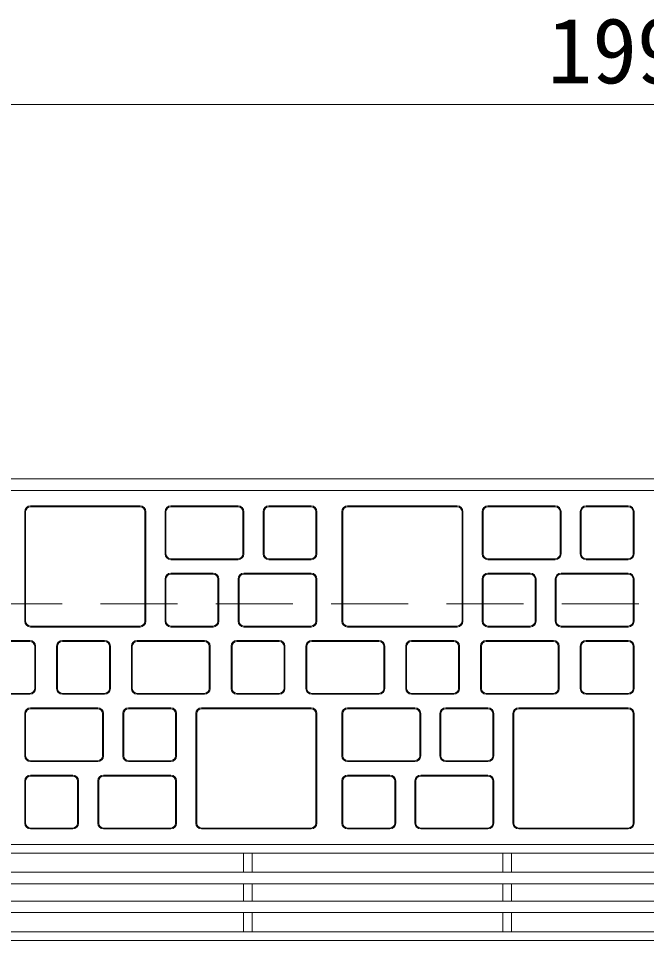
# Model space of a CAD drawing. Units: millimetres at full size, sheet at 1:20; details may follow other scales. Extents: x -285 to 21875, y 5903 to 11843.
# Drawn here: x 6940.3 to 7267.1, y 9955.3 to 10434.6 of the extents above; entities that cross this region are included whole.
import ezdxf
from ezdxf.enums import TextEntityAlignment as Align

# ---------------------------------------------------------------- set-up
doc = ezdxf.new("R2010")
doc.units = ezdxf.units.MM
doc.header["$LTSCALE"] = 20
doc.linetypes.add('USER1', pattern=[3, 2, -1])
for name, color, linetype, lineweight in [('グレーチング', 7, 'Continuous', 13), ('寸法線', 7, 'Continuous', 13), ('本体', 2, 'Continuous', 13), ('模様', 3, 'Continuous', 9)]:
    doc.layers.add(name, color=color, linetype=linetype, lineweight=lineweight)
doc.styles.add('ＭＳ ゴシック', font='')
doc.styles.get('ＭＳ ゴシック').set_extended_font_data('MS Gothic')

msp = doc.modelspace()

# ---------------------------------------------------------------- linework, layer by layer
at = {"layer": 'グレーチング'}
for p, q in [((6269.57, 10005.26), (8254.57, 10005.26)), ((6269.57, 10000.76), (8254.57, 10000.76)), ((7057.32, 10000.76), (7057.32, 9990.76)), ((7061.82, 10000.76), (7061.82, 9990.76)), ((7192.32, 10000.76), (7192.32, 9990.76)), ((7196.82, 10000.76), (7196.82, 9990.76)), ((6269.57, 9990.76), (8254.57, 9990.76)), ((6269.57, 9984.76), (8254.57, 9984.76)), ((7057.32, 9984.76), (7057.32, 9975.76)), ((7061.82, 9984.76), (7061.82, 9975.76)), ((7192.32, 9984.76), (7192.32, 9975.76)), ((7196.82, 9984.76), (7196.82, 9975.76)), ((6269.57, 9975.76), (8254.57, 9975.76)), ((6269.57, 9969.76), (8254.57, 9969.76)), ((7057.32, 9969.76), (7057.32, 9959.76)), ((7061.82, 9969.76), (7061.82, 9959.76)), ((7192.32, 9969.76), (7192.32, 9959.76)), ((7196.82, 9969.76), (7196.82, 9959.76)), ((6269.57, 9959.76), (8254.57, 9959.76)), ((6269.57, 9955.26), (8254.57, 9955.26))]:
    msp.add_line(p, q, dxfattribs=at)
at = {"layer": '寸法線'}
msp.add_line((6263.07, 10389.95), (8261.06, 10389.95), dxfattribs=at)
at = {"layer": '本体'}
msp.add_line((6263.07, 10195.26), (8261.07, 10195.26), dxfattribs=at)
at = {"layer": '本体', "lineweight": 5}
msp.add_line((6269.07, 10189.26), (8255.07, 10189.26), dxfattribs=at)
at = {"layer": '本体', "linetype": 'USER1'}
msp.add_line((6263.07, 10130.26), (8261.07, 10130.26), dxfattribs=at)
at = {"layer": '模様'}
for p, q in [((6943.57, 10178.26), (6943.57, 10121.26)), ((6944.07, 10178.26), (6944.07, 10121.26)), ((7003.57, 10181.26), (6946.57, 10181.26)), ((7003.57, 10180.76), (6946.57, 10180.76)), ((7006.07, 10121.26), (7006.07, 10178.26)), ((7006.57, 10121.26), (7006.57, 10178.26)), ((7016.57, 10178.26), (7016.57, 10156.26)), ((7017.07, 10178.26), (7017.07, 10156.26)), ((7054.57, 10181.26), (7019.57, 10181.26)), ((7054.57, 10180.76), (7019.57, 10180.76)), ((7057.07, 10156.26), (7057.07, 10178.26)), ((7057.57, 10156.26), (7057.57, 10178.26)), ((7067.57, 10178.26), (7067.57, 10156.26)), ((7068.07, 10178.26), (7068.07, 10156.26)), ((7092.57, 10181.26), (7070.57, 10181.26)), ((7092.57, 10180.76), (7070.57, 10180.76)), ((7095.07, 10156.26), (7095.07, 10178.26)), ((7095.57, 10156.26), (7095.57, 10178.26)), ((7108.57, 10178.26), (7108.57, 10121.26)), ((7109.07, 10178.26), (7109.07, 10121.26)), ((7168.57, 10181.26), (7111.57, 10181.26)), ((7168.57, 10180.76), (7111.57, 10180.76)), ((7171.07, 10121.26), (7171.07, 10178.26)), ((7171.57, 10121.26), (7171.57, 10178.26)), ((7181.57, 10178.26), (7181.57, 10156.26)), ((7182.07, 10178.26), (7182.07, 10156.26)), ((7219.57, 10181.26), (7184.57, 10181.26)), ((7219.57, 10180.76), (7184.57, 10180.76)), ((7222.07, 10156.26), (7222.07, 10178.26)), ((7222.57, 10156.26), (7222.57, 10178.26)), ((7232.57, 10178.26), (7232.57, 10156.26)), ((7233.07, 10178.26), (7233.07, 10156.26)), ((7257.57, 10181.26), (7235.57, 10181.26)), ((7257.57, 10180.76), (7235.57, 10180.76)), ((7260.07, 10156.26), (7260.07, 10178.26)), ((7260.57, 10156.26), (7260.57, 10178.26)), ((7019.57, 10153.76), (7054.57, 10153.76)), ((7019.57, 10153.26), (7054.57, 10153.26)), ((7070.57, 10153.76), (7092.57, 10153.76)), ((7070.57, 10153.26), (7092.57, 10153.26)), ((7184.57, 10153.76), (7219.57, 10153.76)), ((7184.57, 10153.26), (7219.57, 10153.26)), ((7235.57, 10153.76), (7257.57, 10153.76)), ((7235.57, 10153.26), (7257.57, 10153.26)), ((7041.57, 10146.26), (7019.57, 10146.26)), ((7041.57, 10145.76), (7019.57, 10145.76)), ((7092.57, 10146.26), (7057.57, 10146.26)), ((7092.57, 10145.76), (7057.57, 10145.76)), ((7206.57, 10146.26), (7184.57, 10146.26)), ((7206.57, 10145.76), (7184.57, 10145.76)), ((7257.57, 10146.26), (7222.57, 10146.26)), ((7257.57, 10145.76), (7222.57, 10145.76)), ((7016.57, 10143.26), (7016.57, 10121.26)), ((7017.07, 10143.26), (7017.07, 10121.26)), ((7044.07, 10121.26), (7044.07, 10143.26)), ((7044.57, 10121.26), (7044.57, 10143.26)), ((7054.57, 10143.26), (7054.57, 10121.26)), ((7055.07, 10143.26), (7055.07, 10121.26)), ((7095.07, 10121.26), (7095.07, 10143.26)), ((7095.57, 10121.26), (7095.57, 10143.26)), ((7181.57, 10143.26), (7181.57, 10121.26)), ((7182.07, 10143.26), (7182.07, 10121.26)), ((7209.07, 10121.26), (7209.07, 10143.26)), ((7209.57, 10121.26), (7209.57, 10143.26)), ((7219.57, 10143.26), (7219.57, 10121.26)), ((7220.07, 10143.26), (7220.07, 10121.26)), ((7260.07, 10121.26), (7260.07, 10143.26)), ((7260.57, 10121.26), (7260.57, 10143.26)), ((6946.57, 10118.76), (7003.57, 10118.76)), ((6946.57, 10118.26), (7003.57, 10118.26)), ((7019.57, 10118.76), (7041.57, 10118.76)), ((7019.57, 10118.26), (7041.57, 10118.26)), ((7057.57, 10118.76), (7092.57, 10118.76)), ((7057.57, 10118.26), (7092.57, 10118.26)), ((7111.57, 10118.76), (7168.57, 10118.76)), ((7111.57, 10118.26), (7168.57, 10118.26)), ((7184.57, 10118.76), (7206.57, 10118.76)), ((7184.57, 10118.26), (7206.57, 10118.26)), ((7222.57, 10118.76), (7257.57, 10118.76)), ((7222.57, 10118.26), (7257.57, 10118.26)), ((6946.27, 10111.26), (6911.27, 10111.26)), ((6946.27, 10110.76), (6911.27, 10110.76)), ((6985.17, 10111.26), (6963.17, 10111.26)), ((6985.17, 10110.76), (6963.17, 10110.76)), ((7037.07, 10111.26), (7002.07, 10111.26)), ((7037.07, 10110.76), (7002.07, 10110.76)), ((7075.97, 10111.26), (7053.97, 10111.26)), ((7075.97, 10110.76), (7053.97, 10110.76)), ((7127.87, 10111.26), (7092.87, 10111.26)), ((7127.87, 10110.76), (7092.87, 10110.76)), ((7166.77, 10111.26), (7144.77, 10111.26)), ((7166.77, 10110.76), (7144.77, 10110.76)), ((7218.67, 10111.26), (7183.67, 10111.26)), ((7218.67, 10110.76), (7183.67, 10110.76)), ((7257.57, 10111.26), (7235.57, 10111.26)), ((7257.57, 10110.76), (7235.57, 10110.76)), ((6948.77, 10086.26), (6948.77, 10108.26)), ((6949.27, 10086.26), (6949.27, 10108.26)), ((6960.17, 10108.26), (6960.17, 10086.26)), ((6960.67, 10108.26), (6960.67, 10086.26)), ((6987.67, 10086.26), (6987.67, 10108.26)), ((6988.17, 10086.26), (6988.17, 10108.26)), ((6999.07, 10108.26), (6999.07, 10086.26)), ((6999.57, 10108.26), (6999.57, 10086.26)), ((7039.57, 10086.26), (7039.57, 10108.26)), ((7040.07, 10086.26), (7040.07, 10108.26)), ((7050.97, 10108.26), (7050.97, 10086.26)), ((7051.47, 10108.26), (7051.47, 10086.26)), ((7078.47, 10086.26), (7078.47, 10108.26)), ((7078.97, 10086.26), (7078.97, 10108.26)), ((7089.87, 10108.26), (7089.87, 10086.26)), ((7090.37, 10108.26), (7090.37, 10086.26)), ((7130.37, 10086.26), (7130.37, 10108.26)), ((7130.87, 10086.26), (7130.87, 10108.26)), ((7141.77, 10108.26), (7141.77, 10086.26)), ((7142.27, 10108.26), (7142.27, 10086.26)), ((7169.27, 10086.26), (7169.27, 10108.26)), ((7169.77, 10086.26), (7169.77, 10108.26)), ((7180.67, 10108.26), (7180.67, 10086.26)), ((7181.17, 10108.26), (7181.17, 10086.26)), ((7221.17, 10086.26), (7221.17, 10108.26)), ((7221.67, 10086.26), (7221.67, 10108.26)), ((7232.57, 10108.26), (7232.57, 10086.26)), ((7233.07, 10108.26), (7233.07, 10086.26)), ((7260.07, 10086.26), (7260.07, 10108.26)), ((7260.57, 10086.26), (7260.57, 10108.26)), ((6911.27, 10083.76), (6946.27, 10083.76)), ((6911.27, 10083.26), (6946.27, 10083.26)), ((6963.17, 10083.76), (6985.17, 10083.76)), ((6963.17, 10083.26), (6985.17, 10083.26)), ((7002.07, 10083.76), (7037.07, 10083.76)), ((7002.07, 10083.26), (7037.07, 10083.26)), ((7053.97, 10083.76), (7075.97, 10083.76)), ((7053.97, 10083.26), (7075.97, 10083.26)), ((7092.87, 10083.76), (7127.87, 10083.76)), ((7092.87, 10083.26), (7127.87, 10083.26)), ((7144.77, 10083.76), (7166.77, 10083.76)), ((7144.77, 10083.26), (7166.77, 10083.26)), ((7183.67, 10083.76), (7218.67, 10083.76)), ((7183.67, 10083.26), (7218.67, 10083.26)), ((7235.57, 10083.76), (7257.57, 10083.76)), ((7235.57, 10083.26), (7257.57, 10083.26)), ((6981.57, 10076.26), (6946.57, 10076.26)), ((7019.57, 10076.26), (6997.57, 10076.26)), ((7092.57, 10076.26), (7035.57, 10076.26)), ((7146.57, 10076.26), (7111.57, 10076.26)), ((7184.57, 10076.26), (7162.57, 10076.26)), ((7257.57, 10076.26), (7200.57, 10076.26)), ((6943.57, 10073.26), (6943.57, 10051.26)), ((6944.07, 10073.26), (6944.07, 10051.26)), ((6981.57, 10075.76), (6946.57, 10075.76)), ((6984.07, 10051.26), (6984.07, 10073.26)), ((6984.57, 10051.26), (6984.57, 10073.26)), ((6994.57, 10073.26), (6994.57, 10051.26)), ((6995.07, 10073.26), (6995.07, 10051.26)), ((7019.57, 10075.76), (6997.57, 10075.76)), ((7022.07, 10051.26), (7022.07, 10073.26)), ((7022.57, 10051.26), (7022.57, 10073.26)), ((7032.57, 10073.26), (7032.57, 10016.26)), ((7033.07, 10073.26), (7033.07, 10016.26)), ((7092.57, 10075.76), (7035.57, 10075.76)), ((7095.07, 10016.26), (7095.07, 10073.26)), ((7095.57, 10016.26), (7095.57, 10073.26)), ((7108.57, 10073.26), (7108.57, 10051.26)), ((7109.07, 10073.26), (7109.07, 10051.26)), ((7146.57, 10075.76), (7111.57, 10075.76)), ((7149.07, 10051.26), (7149.07, 10073.26)), ((7149.57, 10051.26), (7149.57, 10073.26)), ((7159.57, 10073.26), (7159.57, 10051.26)), ((7160.07, 10073.26), (7160.07, 10051.26)), ((7184.57, 10075.76), (7162.57, 10075.76)), ((7187.07, 10051.26), (7187.07, 10073.26)), ((7187.57, 10051.26), (7187.57, 10073.26)), ((7197.57, 10073.26), (7197.57, 10016.26)), ((7198.07, 10073.26), (7198.07, 10016.26)), ((7257.57, 10075.76), (7200.57, 10075.76)), ((7260.07, 10016.26), (7260.07, 10073.26)), ((7260.57, 10016.26), (7260.57, 10073.26)), ((6946.57, 10048.76), (6981.57, 10048.76)), ((6946.57, 10048.26), (6981.57, 10048.26)), ((6997.57, 10048.76), (7019.57, 10048.76)), ((6997.57, 10048.26), (7019.57, 10048.26)), ((7111.57, 10048.76), (7146.57, 10048.76)), ((7111.57, 10048.26), (7146.57, 10048.26)), ((7162.57, 10048.76), (7184.57, 10048.76)), ((7162.57, 10048.26), (7184.57, 10048.26)), ((6943.57, 10038.26), (6943.57, 10016.26)), ((6944.07, 10038.26), (6944.07, 10016.26)), ((6968.57, 10041.26), (6946.57, 10041.26)), ((6968.57, 10040.76), (6946.57, 10040.76)), ((6971.07, 10016.26), (6971.07, 10038.26)), ((6971.57, 10016.26), (6971.57, 10038.26)), ((6981.57, 10038.26), (6981.57, 10016.26)), ((6982.07, 10038.26), (6982.07, 10016.26)), ((7019.57, 10041.26), (6984.57, 10041.26)), ((7019.57, 10040.76), (6984.57, 10040.76)), ((7022.07, 10016.26), (7022.07, 10038.26)), ((7022.57, 10016.26), (7022.57, 10038.26)), ((7108.57, 10038.26), (7108.57, 10016.26)), ((7109.07, 10038.26), (7109.07, 10016.26)), ((7133.57, 10041.26), (7111.57, 10041.26)), ((7133.57, 10040.76), (7111.57, 10040.76)), ((7136.07, 10016.26), (7136.07, 10038.26)), ((7136.57, 10016.26), (7136.57, 10038.26)), ((7146.57, 10038.26), (7146.57, 10016.26)), ((7147.07, 10038.26), (7147.07, 10016.26)), ((7184.57, 10041.26), (7149.57, 10041.26)), ((7184.57, 10040.76), (7149.57, 10040.76)), ((7187.07, 10016.26), (7187.07, 10038.26)), ((7187.57, 10016.26), (7187.57, 10038.26)), ((6946.57, 10013.76), (6968.57, 10013.76)), ((6946.57, 10013.26), (6968.57, 10013.26)), ((6984.57, 10013.76), (7019.57, 10013.76)), ((6984.57, 10013.26), (7019.57, 10013.26)), ((7035.57, 10013.76), (7092.57, 10013.76)), ((7035.57, 10013.26), (7092.57, 10013.26)), ((7111.57, 10013.76), (7133.57, 10013.76)), ((7111.57, 10013.26), (7133.57, 10013.26)), ((7149.57, 10013.76), (7184.57, 10013.76)), ((7149.57, 10013.26), (7184.57, 10013.26)), ((7200.57, 10013.76), (7257.57, 10013.76)), ((7200.57, 10013.26), (7257.57, 10013.26))]:
    msp.add_line(p, q, dxfattribs=at)
for centre, radius, start, end in [((6946.57, 10178.26), 3, 90, 180), ((6946.57, 10178.26), 2.5, 90, 180), ((7003.57, 10178.26), 3, 0, 90), ((7003.57, 10178.26), 2.5, 0, 90), ((7019.57, 10178.26), 3, 90, 180), ((7019.57, 10178.26), 2.5, 90, 180), ((7054.57, 10178.26), 3, 0, 90), ((7054.57, 10178.26), 2.5, 0, 90), ((7070.57, 10178.26), 3, 90, 180), ((7070.57, 10178.26), 2.5, 90, 180), ((7092.57, 10178.26), 3, 0, 90), ((7092.57, 10178.26), 2.5, 0, 90), ((7111.57, 10178.26), 3, 90, 180), ((7111.57, 10178.26), 2.5, 90, 180), ((7168.57, 10178.26), 3, 0, 90), ((7168.57, 10178.26), 2.5, 0, 90), ((7184.57, 10178.26), 3, 90, 180), ((7184.57, 10178.26), 2.5, 90, 180), ((7219.57, 10178.26), 3, 0, 90), ((7219.57, 10178.26), 2.5, 0, 90), ((7235.57, 10178.26), 3, 90, 180), ((7235.57, 10178.26), 2.5, 90, 180), ((7257.57, 10178.26), 3, 0, 90), ((7257.57, 10178.26), 2.5, 0, 90), ((7019.57, 10156.26), 3, 180, 270), ((7019.57, 10156.26), 2.5, 180, 270), ((7054.57, 10156.26), 3, 270, 0), ((7054.57, 10156.26), 2.5, 270, 0), ((7070.57, 10156.26), 3, 180, 270), ((7070.57, 10156.26), 2.5, 180, 270), ((7092.57, 10156.26), 3, 270, 0), ((7092.57, 10156.26), 2.5, 270, 0), ((7184.57, 10156.26), 3, 180, 270), ((7184.57, 10156.26), 2.5, 180, 270), ((7219.57, 10156.26), 3, 270, 0), ((7219.57, 10156.26), 2.5, 270, 0), ((7235.57, 10156.26), 3, 180, 270), ((7235.57, 10156.26), 2.5, 180, 270), ((7257.57, 10156.26), 3, 270, 0), ((7257.57, 10156.26), 2.5, 270, 0), ((7019.57, 10143.26), 3, 90, 180), ((7019.57, 10143.26), 2.5, 90, 180), ((7041.57, 10143.26), 3, 0, 90), ((7041.57, 10143.26), 2.5, 0, 90), ((7057.57, 10143.26), 3, 90, 180), ((7057.57, 10143.26), 2.5, 90, 180), ((7092.57, 10143.26), 3, 0, 90), ((7092.57, 10143.26), 2.5, 0, 90), ((7184.57, 10143.26), 3, 90, 180), ((7184.57, 10143.26), 2.5, 90, 180), ((7206.57, 10143.26), 3, 0, 90), ((7206.57, 10143.26), 2.5, 0, 90), ((7222.57, 10143.26), 3, 90, 180), ((7222.57, 10143.26), 2.5, 90, 180), ((7257.57, 10143.26), 3, 0, 90), ((7257.57, 10143.26), 2.5, 0, 90), ((6946.57, 10121.26), 3, 180, 270), ((6946.57, 10121.26), 2.5, 180, 270), ((7003.57, 10121.26), 3, 270, 0), ((7003.57, 10121.26), 2.5, 270, 0), ((7019.57, 10121.26), 3, 180, 270), ((7019.57, 10121.26), 2.5, 180, 270), ((7041.57, 10121.26), 3, 270, 0), ((7041.57, 10121.26), 2.5, 270, 0), ((7057.57, 10121.26), 3, 180, 270), ((7057.57, 10121.26), 2.5, 180, 270), ((7092.57, 10121.26), 3, 270, 0), ((7092.57, 10121.26), 2.5, 270, 0), ((7111.57, 10121.26), 3, 180, 270), ((7111.57, 10121.26), 2.5, 180, 270), ((7168.57, 10121.26), 3, 270, 0), ((7168.57, 10121.26), 2.5, 270, 0), ((7184.57, 10121.26), 3, 180, 270), ((7184.57, 10121.26), 2.5, 180, 270), ((7206.57, 10121.26), 3, 270, 0), ((7206.57, 10121.26), 2.5, 270, 0), ((7222.57, 10121.26), 3, 180, 270), ((7222.57, 10121.26), 2.5, 180, 270), ((7257.57, 10121.26), 3, 270, 0), ((7257.57, 10121.26), 2.5, 270, 0), ((6946.27, 10108.26), 3, 0, 90), ((6946.27, 10108.26), 2.5, 0, 90), ((6963.17, 10108.26), 3, 90, 180), ((6963.17, 10108.26), 2.5, 90, 180), ((6985.17, 10108.26), 3, 0, 90), ((6985.17, 10108.26), 2.5, 0, 90), ((7002.07, 10108.26), 3, 90, 180), ((7002.07, 10108.26), 2.5, 90, 180), ((7037.07, 10108.26), 3, 0, 90), ((7037.07, 10108.26), 2.5, 0, 90), ((7053.97, 10108.26), 3, 90, 180), ((7053.97, 10108.26), 2.5, 90, 180), ((7075.97, 10108.26), 3, 0, 90), ((7075.97, 10108.26), 2.5, 0, 90), ((7092.87, 10108.26), 3, 90, 180), ((7092.87, 10108.26), 2.5, 90, 180), ((7127.87, 10108.26), 3, 0, 90), ((7127.87, 10108.26), 2.5, 0, 90), ((7144.77, 10108.26), 3, 90, 180), ((7144.77, 10108.26), 2.5, 90, 180), ((7166.77, 10108.26), 3, 0, 90), ((7166.77, 10108.26), 2.5, 0, 90), ((7183.67, 10108.26), 3, 90, 180), ((7183.67, 10108.26), 2.5, 90, 180), ((7218.67, 10108.26), 3, 0, 90), ((7218.67, 10108.26), 2.5, 0, 90), ((7235.57, 10108.26), 3, 90, 180), ((7235.57, 10108.26), 2.5, 90, 180), ((7257.57, 10108.26), 3, 0, 90), ((7257.57, 10108.26), 2.5, 0, 90), ((6946.27, 10086.26), 3, 270, 0), ((6946.27, 10086.26), 2.5, 270, 0), ((6963.17, 10086.26), 3, 180, 270), ((6963.17, 10086.26), 2.5, 180, 270), ((6985.17, 10086.26), 3, 270, 0), ((6985.17, 10086.26), 2.5, 270, 0), ((7002.07, 10086.26), 3, 180, 270), ((7002.07, 10086.26), 2.5, 180, 270), ((7037.07, 10086.26), 3, 270, 0), ((7037.07, 10086.26), 2.5, 270, 0), ((7053.97, 10086.26), 3, 180, 270), ((7053.97, 10086.26), 2.5, 180, 270), ((7075.97, 10086.26), 3, 270, 0), ((7075.97, 10086.26), 2.5, 270, 0), ((7092.87, 10086.26), 3, 180, 270), ((7092.87, 10086.26), 2.5, 180, 270), ((7127.87, 10086.26), 3, 270, 0), ((7127.87, 10086.26), 2.5, 270, 0), ((7144.77, 10086.26), 3, 180, 270), ((7144.77, 10086.26), 2.5, 180, 270), ((7166.77, 10086.26), 3, 270, 0), ((7166.77, 10086.26), 2.5, 270, 0), ((7183.67, 10086.26), 3, 180, 270), ((7183.67, 10086.26), 2.5, 180, 270), ((7218.67, 10086.26), 3, 270, 0), ((7218.67, 10086.26), 2.5, 270, 0), ((7235.57, 10086.26), 3, 180, 270), ((7235.57, 10086.26), 2.5, 180, 270), ((7257.57, 10086.26), 3, 270, 0), ((7257.57, 10086.26), 2.5, 270, 0), ((6946.57, 10073.26), 3, 90, 180), ((6981.57, 10073.26), 3, 0, 90), ((6997.57, 10073.26), 3, 90, 180), ((7019.57, 10073.26), 3, 0, 90), ((7035.57, 10073.26), 3, 90, 180), ((7092.57, 10073.26), 3, 0, 90), ((7111.57, 10073.26), 3, 90, 180), ((7146.57, 10073.26), 3, 0, 90), ((7162.57, 10073.26), 3, 90, 180), ((7184.57, 10073.26), 3, 0, 90), ((7200.57, 10073.26), 3, 90, 180), ((7257.57, 10073.26), 3, 0, 90), ((6946.57, 10073.26), 2.5, 90, 180), ((6981.57, 10073.26), 2.5, 0, 90), ((6997.57, 10073.26), 2.5, 90, 180), ((7019.57, 10073.26), 2.5, 0, 90), ((7035.57, 10073.26), 2.5, 90, 180), ((7092.57, 10073.26), 2.5, 0, 90), ((7111.57, 10073.26), 2.5, 90, 180), ((7146.57, 10073.26), 2.5, 0, 90), ((7162.57, 10073.26), 2.5, 90, 180), ((7184.57, 10073.26), 2.5, 0, 90), ((7200.57, 10073.26), 2.5, 90, 180), ((7257.57, 10073.26), 2.5, 0, 90), ((6946.57, 10051.26), 3, 180, 270), ((6946.57, 10051.26), 2.5, 180, 270), ((6981.57, 10051.26), 3, 270, 0), ((6981.57, 10051.26), 2.5, 270, 0), ((6997.57, 10051.26), 3, 180, 270), ((6997.57, 10051.26), 2.5, 180, 270), ((7019.57, 10051.26), 3, 270, 0), ((7019.57, 10051.26), 2.5, 270, 0), ((7111.57, 10051.26), 3, 180, 270), ((7111.57, 10051.26), 2.5, 180, 270), ((7146.57, 10051.26), 3, 270, 0), ((7146.57, 10051.26), 2.5, 270, 0), ((7162.57, 10051.26), 3, 180, 270), ((7162.57, 10051.26), 2.5, 180, 270), ((7184.57, 10051.26), 3, 270, 0), ((7184.57, 10051.26), 2.5, 270, 0), ((6946.57, 10038.26), 3, 90, 180), ((6946.57, 10038.26), 2.5, 90, 180), ((6968.57, 10038.26), 3, 0, 90), ((6968.57, 10038.26), 2.5, 0, 90), ((6984.57, 10038.26), 3, 90, 180), ((6984.57, 10038.26), 2.5, 90, 180), ((7019.57, 10038.26), 3, 0, 90), ((7019.57, 10038.26), 2.5, 0, 90), ((7111.57, 10038.26), 3, 90, 180), ((7111.57, 10038.26), 2.5, 90, 180), ((7133.57, 10038.26), 3, 0, 90), ((7133.57, 10038.26), 2.5, 0, 90), ((7149.57, 10038.26), 3, 90, 180), ((7149.57, 10038.26), 2.5, 90, 180), ((7184.57, 10038.26), 3, 0, 90), ((7184.57, 10038.26), 2.5, 0, 90), ((6946.57, 10016.26), 3, 180, 270), ((6946.57, 10016.26), 2.5, 180, 270), ((6968.57, 10016.26), 3, 270, 0), ((6968.57, 10016.26), 2.5, 270, 0), ((6984.57, 10016.26), 3, 180, 270), ((6984.57, 10016.26), 2.5, 180, 270), ((7019.57, 10016.26), 3, 270, 0), ((7019.57, 10016.26), 2.5, 270, 0), ((7035.57, 10016.26), 3, 180, 270), ((7035.57, 10016.26), 2.5, 180, 270), ((7092.57, 10016.26), 3, 270, 0), ((7092.57, 10016.26), 2.5, 270, 0), ((7111.57, 10016.26), 3, 180, 270), ((7111.57, 10016.26), 2.5, 180, 270), ((7133.57, 10016.26), 3, 270, 0), ((7133.57, 10016.26), 2.5, 270, 0), ((7149.57, 10016.26), 3, 180, 270), ((7149.57, 10016.26), 2.5, 180, 270), ((7184.57, 10016.26), 3, 270, 0), ((7184.57, 10016.26), 2.5, 270, 0), ((7200.57, 10016.26), 3, 180, 270), ((7200.57, 10016.26), 2.5, 180, 270), ((7257.57, 10016.26), 3, 270, 0), ((7257.57, 10016.26), 2.5, 270, 0)]:
    msp.add_arc(centre, radius, start, end, dxfattribs=at)

# ---------------------------------------------------------------- texts
at = {"layer": '寸法線', "style": 'ＭＳ ゴシック'}
msp.add_text('1998', height=34.18, dxfattribs=at).set_placement((7262.07, 10417.95), align=Align.MIDDLE_CENTER)

doc.saveas('drawing.dxf')
